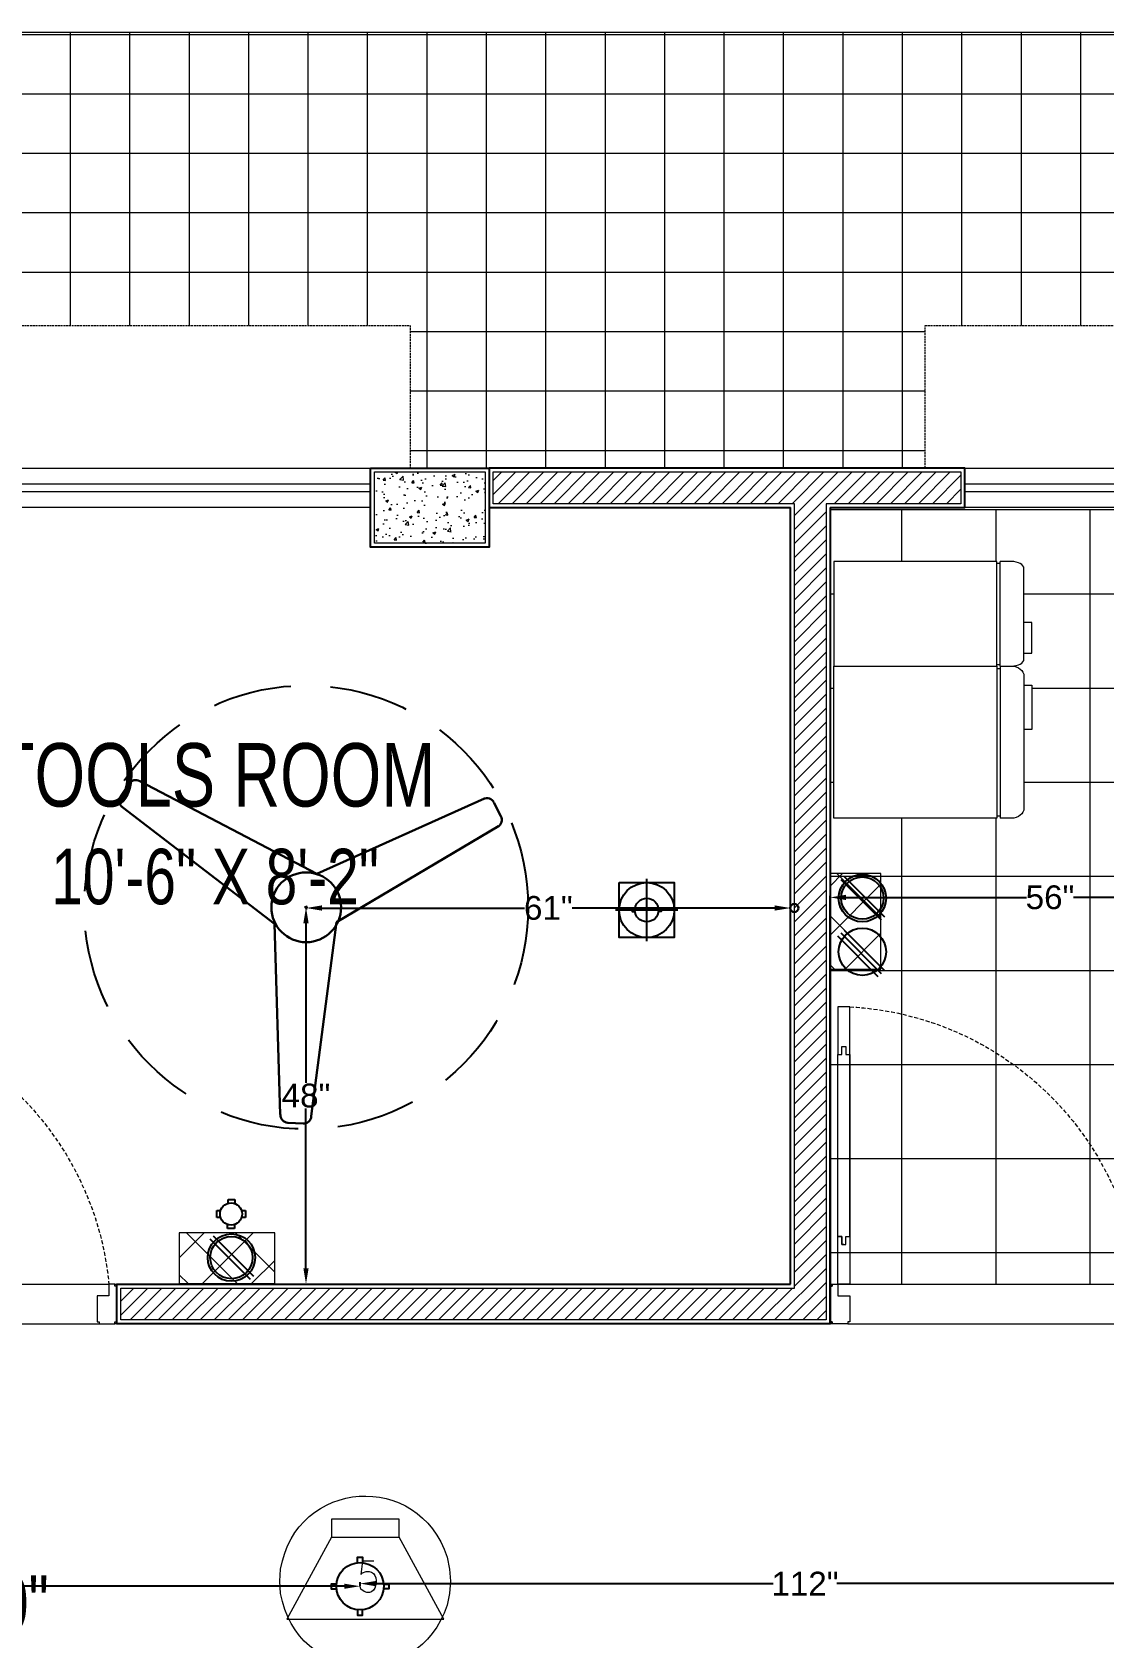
# Model space of a CAD drawing. Header units: inches. Extents: x 112 to 4169, y -2569 to 841.
# Drawn here: x 607.2 to 742.4, y -2204.9 to -2002.3 of the extents above; entities that cross this region are included whole.
import ezdxf

# ---------------------------------------------------------------- set-up
doc = ezdxf.new("R2010")
doc.units = ezdxf.units.IN
doc.header["$MEASUREMENT"] = 0
doc.linetypes.add('DASH', pattern=[0.35, 0.25, -0.1])
doc.linetypes.add('DASHED', pattern=[0.75, 0.5, -0.25])
doc.layers.get('Defpoints').update_dxf_attribs({"lineweight": 0})
for name, color, linetype, lineweight in [('COLUMN', 1, 'Continuous', 25), ('DOOR', 115, 'Continuous', 15), ('E-CF-Ceiling-Fan', 42, 'Continuous', 30), ('FLOOR TILE', 40, 'Continuous', 15), ('Glass', 5, 'Continuous', 9), ('HACTH', 8, 'Continuous', 9), ('I-WC----EXST', 7, 'Continuous', 15), ('Plaster Line', 254, 'Continuous', 15), ('railing', 232, 'Continuous', 15), ('Sunshed', 5, 'Continuous', 15), ('Switchboard', 30, 'Continuous', 13), ('Text', 252, 'Continuous', 15), ('WINDOW', 140, 'Continuous', 9)]:
    doc.layers.add(name, color=color, linetype=linetype, lineweight=lineweight)
for name, color, linetype in [('Lights', 7, 'Continuous'), ('Sockets', 7, 'Continuous'), ('wall 05', 253, 'Continuous')]:
    doc.layers.add(name, color=color, linetype=linetype)
doc.styles.get("Standard").update_dxf_attribs({"font": 'arial.ttf'})
doc.styles.add('Swiss721', font='swisscl.ttf')
doc.dimstyles.get("Standard").update_dxf_attribs({"dimtxt": 3, "dimasz": 2, "dimexe": 0.18, "dimexo": 0.0625, "dimgap": 0.09, "dimtad": 0, "dimtih": 1, "dimtoh": 1, "dimdec": 0, "dimzin": 0, "dimdsep": 46, "dimtxsty": 'Standard', "dimcen": 0.09, "dimclrd": 5, "dimadec": 0, "dimazin": 0, "dimtfac": 1, "dimtdec": 0, "dimtofl": 0, "dimtmove": 0, "dimatfit": 3, "dimfxl": 1, "dimtolj": 1, "dimtzin": 0, "dimarcsym": 0})

# ---------------------------------------------------------------- blocks, each defined once
blk = doc.blocks.new('XREF-GROUND-A1$0$Refrigrator-P-02')
for p, q in [((600, 0), (0, 0)), ((0, 0), (0, -515)), ((600, -515), (600, 0)), ((0, -515), (600, -515)), ((0, -525), (600, -525)), ((0, -525), (0, -560)), ((10, -515), (10, -525)), ((590, -515), (590, -525)), ((600, -560), (600, -525)), ((40, -600), (560, -600)), ((75, -600), (75, -625)), ((250, -625), (250, -600)), ((75, -625), (200, -625)), ((200, -625), (250, -625))]:
    blk.add_line(p, q)
for centre, start, end in [((40, -560), 180, 270), ((560, -560), 270, 0)]:
    blk.add_arc(centre, 40, start, end)
blk = doc.blocks.new('C10X15')
at = {"layer": 'HACTH'}
h = blk.add_hatch(dxfattribs=at)
h.set_pattern_fill('AR-CONC', color=256, scale=0.5, style=0)
h.set_pattern_definition([(50, (0, 0), (3.58630091, -0.31376067), [0.375, -4.125]), (355, (0, 0), (-0.69375667, 3.76096067), [0.3, -3.3]), (100.4514, (0.299, -0.026), (2.89254691, 3.44719771), [0.31870095, -3.50571056]), (46.1842, (0, 1), (5.33620524, -0.82759507), [0.5625, -6.1875]), (96.6356, (0.4447, 0.931), (4.67331353, 4.87058935), [0.47805144, -5.258565]), (351.1842, (0, 1), (4.67330973, 4.870593), [0.45, -4.95]), (21, (0.5, 0.75), (2.98453526, -2.01309445), [0.375, -4.125]), (326, (0.5, 0.75), (1.21657666, 3.62575023), [0.3, -3.3]), (71.4514, (0.7487, 0.5822), (4.20111314, 1.61265248), [0.31870095, -3.50571056]), (37.5, (0, 0), (0.060799277, 1.66446927), [0, -3.26, 0, -3.35, 0, -3.3125]), (7.5, (0, 0), (1.315347687, 1.97205856), [0, -1.91, 0, -3.185, 0, -1.2625]), (327.5, (-1.115, 0), (2.66911218, -0.112774359), [0, -1.25, 0, -3.9, 0, -5.175]), (317.5, (-1.615, 0), (2.915930847, 0.50052491), [0, -1.625, 0, -2.59, 0, -3.675])])
h.paths.add_polyline_path([(88231.5, -6817.5), (88231.5, -6808.5), (88217.5, -6808.5), (88217.5, -6817.5)])
at = {"layer": 'COLUMN'}
blk.add_lwpolyline([(88217, -6808), (88232, -6808), (88232, -6818), (88217, -6818)], close=True, dxfattribs=at)
at = {"layer": 'Plaster Line'}
blk.add_lwpolyline([(88217.5, -6808.5), (88231.5, -6808.5), (88231.5, -6817.5), (88217.5, -6817.5)], close=True, dxfattribs=at)
blk = doc.blocks.new('A$C5AAA0143')
at = {"layer": 'Defpoints'}
for points in [[(-39.75, 5), (-40, 5), (-40, 4.75), (-39.75, 4.75)], [(0, 5), (-0.25, 5), (-0.25, 4.75), (0, 4.75)], [(-39.75, 0.25), (-40, 0.25), (-40, 0), (-39.75, 0)], [(0, 0.25), (-0.25, 0.25), (-0.25, 0), (0, 0)]]:
    blk.add_lwpolyline(points, close=True, dxfattribs=at)
at = {"layer": 'DOOR'}
for points in [[(-1.75, 10), (-2, 10), (-2, 11), (-2.5, 11), (-2.5, 5), (-1, 5), (-1, 11), (-1.5, 11), (-1.5, 10), (-1.75, 10), (-1.5, 10), (-1.5, 11), (-1, 11), (-1, 33.99), (-1.5, 33.99), (-1.5, 34.99), (-2, 34.99), (-2, 33.99), (-2.5, 33.99), (-2.5, 11), (-2.5, 39.99), (-1, 39.99), (-1, 33.99)], [(-39, 5), (-39, 3.5), (-37.5, 3.5), (-37.5, 0.25), (-37.75, 0.25), (-37.75, 0), (-39.75, 0), (-39.75, 0.25), (-40, 0.25), (-40, 4.75), (-39.75, 4.75), (-39.75, 5), (-39, 5)], [(-1, 5), (-1, 3.5), (-2.5, 3.5), (-2.5, 0.25), (-2.25, 0.25), (-2.25, 0), (-0.25, 0), (-0.25, 0.25), (0, 0.25), (0, 4.75), (-0.25, 4.75), (-0.25, 5), (-1, 5)]]:
    blk.add_lwpolyline(points, dxfattribs=at)
at = {"layer": 'DOOR', "linetype": 'DASHED', "lineweight": 0}
blk.add_arc((-0.49, 1.36), 38.68, 92.9729, 174.603, dxfattribs=at)
at = {"layer": 'HACTH', "lineweight": 0, "ltscale": 10}
for p, q in [((-1.5, 5), (-39, 5)), ((-2.25, 0), (-37.75, 0))]:
    blk.add_line(p, q, dxfattribs=at)
blk = doc.blocks.new('CF')
for p, q in [((-23.84, 14.22), (-22.76, 15.89)), ((1.35, 4.29), (-21.39, 16.19)), ((-4.07, -2.11), (-23.55, 12.84)), ((1.35, 4.29), (22.9, 13.97)), ((24.1, 13.48), (25.01, 11.71)), ((3.87, -1.9), (24.71, 10.43)), ((3.87, -1.9), (0.65, -26.82)), ((-4.07, -2.11), (-3.33, -26.62)), ((-0.39, -27.76), (-2.38, -27.66))]:
    blk.add_line(p, q)
for radius in [4.48, 0.0888]:
    blk.add_circle((0, 0), radius)
for centre, radius, start, end in [((-21.93, 15.35), 0.996, 57.1351, 147.1351), ((-23.01, 13.68), 0.996, 147.1351, 237.1351), ((23.21, 13.03), 0.996, 27.1351, 117.1351), ((24.09, 11.25), 1.03, 299.2548, 26.4357), ((-2.33, -26.67), 0.996, 177.1351, 267.1351), ((-0.34, -26.77), 0.996, 267.1351, 357.1351)]:
    blk.add_arc(centre, radius, start, end)
blk = doc.blocks.new('*D285')
at = {"color": 0, "lineweight": -2, "transparency": 16777216}
for p, q in [((641.68, -2112.74), (641.54, -2112.74)), ((617.91, -2160.29), (641.9, -2160.29))]:
    blk.add_line(p, q, dxfattribs=at)
at = {"color": 5, "lineweight": -2, "transparency": 16777216}
for p, q in [((641.72, -2114.74), (641.72, -2134.89)), ((641.72, -2158.29), (641.72, -2138.14))]:
    blk.add_line(p, q, dxfattribs=at)
at = {"color": 5, "transparency": 16777216}
for points in [[(641.39, -2114.74), (642.05, -2114.74), (641.72, -2112.74)], [(641.39, -2158.29), (642.05, -2158.29), (641.72, -2160.29)]]:
    blk.add_solid(points, dxfattribs=at)
at = {"layer": 'Defpoints', "color": 0, "transparency": 16777216}
for p in [(641.75, -2112.74), (617.85, -2160.29), (641.72, -2160.29)]:
    blk.add_point(p, dxfattribs=at)
at = {"color": 0, "transparency": 16777216, "insert": (641.72, -2136.51), "char_height": 3, "attachment_point": 5}
blk.add_mtext('\\A1;48"', dxfattribs=at)
blk = doc.blocks.new('*D286')
at = {"color": 0, "lineweight": -2, "transparency": 16777216}
for p, q in [((641.75, -2112.8), (641.75, -2113.01)), ((702.85, -2160.23), (702.85, -2112.65))]:
    blk.add_line(p, q, dxfattribs=at)
at = {"color": 5, "lineweight": -2, "transparency": 16777216}
for p, q in [((643.75, -2112.83), (669.31, -2112.83)), ((700.85, -2112.83), (675.29, -2112.83))]:
    blk.add_line(p, q, dxfattribs=at)
at = {"color": 5, "transparency": 16777216}
for points in [[(643.75, -2112.49), (643.75, -2113.16), (641.75, -2112.83)], [(700.85, -2112.49), (700.85, -2113.16), (702.85, -2112.83)]]:
    blk.add_solid(points, dxfattribs=at)
at = {"layer": 'Defpoints', "color": 0, "transparency": 16777216}
for p in [(641.75, -2112.74), (702.85, -2112.83), (702.85, -2160.29)]:
    blk.add_point(p, dxfattribs=at)
at = {"color": 0, "transparency": 16777216, "insert": (672.3, -2112.83), "char_height": 3, "attachment_point": 5}
blk.add_mtext('\\A1;61"', dxfattribs=at)
blk = doc.blocks.new('*D340')
at = {"color": 0, "lineweight": -2, "transparency": 16777216}
for p, q in [((472.07, -2198.36), (472.07, -2198.24)), ((648.54, -2198.36), (648.54, -2198.24))]:
    blk.add_line(p, q, dxfattribs=at)
at = {"color": 5, "lineweight": -2, "transparency": 16777216}
for p, q in [((474.07, -2198.42), (556.3, -2198.42)), ((646.54, -2198.42), (564.31, -2198.42))]:
    blk.add_line(p, q, dxfattribs=at)
at = {"color": 5, "transparency": 16777216}
for points in [[(474.07, -2198.09), (474.07, -2198.75), (472.07, -2198.42)], [(646.54, -2198.09), (646.54, -2198.75), (648.54, -2198.42)]]:
    blk.add_solid(points, dxfattribs=at)
at = {"layer": 'Defpoints', "color": 0, "transparency": 16777216}
for p in [(472.07, -2198.42), (648.54, -2198.42), (648.54, -2198.42)]:
    blk.add_point(p, dxfattribs=at)
at = {"color": 0, "transparency": 16777216, "insert": (560.3, -2198.42), "char_height": 3, "attachment_point": 5}
blk.add_mtext('\\A1;176"', dxfattribs=at)
blk = doc.blocks.new('*D341')
at = {"color": 0, "lineweight": -2, "transparency": 16777216}
for p, q in [((760.85, -2165.35), (760.85, -2198.27)), ((648.54, -2198.18), (648.54, -2197.91))]:
    blk.add_line(p, q, dxfattribs=at)
at = {"color": 5, "lineweight": -2, "transparency": 16777216}
for p, q in [((650.54, -2198.09), (700.69, -2198.09)), ((758.85, -2198.09), (708.7, -2198.09))]:
    blk.add_line(p, q, dxfattribs=at)
at = {"color": 5, "transparency": 16777216}
for points in [[(650.54, -2197.75), (650.54, -2198.42), (648.54, -2198.09)], [(758.85, -2197.75), (758.85, -2198.42), (760.85, -2198.09)]]:
    blk.add_solid(points, dxfattribs=at)
at = {"layer": 'Defpoints', "color": 0, "transparency": 16777216}
for p in [(760.85, -2165.29), (648.54, -2198.24), (760.85, -2198.09)]:
    blk.add_point(p, dxfattribs=at)
at = {"color": 0, "transparency": 16777216, "insert": (704.69, -2198.09), "char_height": 3, "attachment_point": 5}
blk.add_mtext('\\A1;112"', dxfattribs=at)
blk = doc.blocks.new('*D356')
at = {"color": 0, "lineweight": -2, "transparency": 16777216}
for p, q in [((707.85, -2165.23), (707.85, -2111.31)), ((763.38, -2111.5), (763.38, -2111.67))]:
    blk.add_line(p, q, dxfattribs=at)
at = {"color": 5, "lineweight": -2, "transparency": 16777216}
for p, q in [((709.85, -2111.49), (732.63, -2111.49)), ((761.38, -2111.49), (738.59, -2111.49))]:
    blk.add_line(p, q, dxfattribs=at)
at = {"color": 5, "transparency": 16777216}
for points in [[(709.85, -2111.16), (709.85, -2111.82), (707.85, -2111.49)], [(761.38, -2111.16), (761.38, -2111.82), (763.38, -2111.49)]]:
    blk.add_solid(points, dxfattribs=at)
at = {"layer": 'Defpoints', "color": 0, "transparency": 16777216}
for p in [(707.85, -2111.49), (763.38, -2111.44), (707.85, -2165.29)]:
    blk.add_point(p, dxfattribs=at)
at = {"color": 0, "transparency": 16777216, "insert": (735.61, -2111.49), "char_height": 3, "attachment_point": 5}
blk.add_mtext('\\A1;56"', dxfattribs=at)

msp = doc.modelspace()

# ---------------------------------------------------------------- hatches: boundary and pattern name
at = {"layer": 'FLOOR TILE'}
h = msp.add_hatch(dxfattribs=at)
h.set_pattern_fill('ANSI37', color=256, scale=95, angle=45, style=0)
h.set_pattern_definition([(90, (-140512.456, -173797.579), (-11.875, 3e-15), []), (180, (-140512.456, -173797.579), (-3e-15, -11.875), [])])
edge = h.paths.add_edge_path()
edge.add_line((732.32, -2092.93), (732.32, -2100.22))
edge.add_ellipse((730.72, -2100.22), major_axis=(1.6, 0), ratio=0.8, start_angle=270, end_angle=360, ccw=False)
edge.add_line((730.72, -2101.5), (729.32, -2101.5))
edge.add_line((729.32, -2101.5), (729.32, -2101.18))
edge.add_line((729.32, -2101.18), (728.92, -2101.18))
edge.add_line((728.92, -2101.18), (728.92, -2101.5))
edge.add_line((728.92, -2101.5), (708.32, -2101.5))
edge.add_line((708.32, -2101.5), (708.32, -2092.93))
edge.add_line((708.32, -2092.93), (707.85, -2092.93))
edge.add_line((707.85, -2092.93), (707.85, -2160.29))
edge.add_line((707.85, -2160.29), (800.29, -2160.29))
edge.add_line((800.29, -2160.29), (800.29, -2138.3))
edge.add_line((800.29, -2138.3), (799.85, -2138.3))
edge.add_line((799.85, -2138.3), (799.85, -2110.3))
edge.add_line((799.85, -2110.3), (800.29, -2110.3))
edge.add_line((800.29, -2110.3), (800.29, -2092.93))
edge.add_line((800.29, -2092.93), (732.32, -2092.93))
edge = h.paths.add_edge_path()
edge.add_line((800.29, -2092.93), (800.29, -2086.59))
edge.add_line((800.29, -2086.59), (765.05, -2086.59))
edge.add_line((765.05, -2086.59), (765.05, -2062.59))
edge.add_line((765.05, -2062.59), (707.85, -2062.59))
edge.add_line((707.85, -2062.59), (707.85, -2092.93))
edge.add_line((707.85, -2092.93), (708.32, -2092.93))
edge.add_line((708.32, -2092.93), (708.32, -2082.3))
edge.add_line((708.32, -2082.3), (708.32, -2069.1))
edge.add_line((708.32, -2069.1), (728.92, -2069.1))
edge.add_line((728.92, -2069.1), (728.92, -2069.32))
edge.add_line((728.92, -2069.32), (729.32, -2069.32))
edge.add_line((729.32, -2069.32), (729.32, -2069.1))
edge.add_line((729.32, -2069.1), (730.72, -2069.1))
edge.add_ellipse((730.72, -2069.98), major_axis=(-1.6, 0), ratio=0.55, start_angle=180, end_angle=270, ccw=False)
edge.add_line((732.32, -2069.98), (732.32, -2076.8))
edge.add_line((732.32, -2076.8), (733.32, -2076.8))
edge.add_line((733.32, -2076.8), (733.32, -2077.9))
edge.add_line((733.32, -2077.9), (733.32, -2080.65))
edge.add_line((733.32, -2080.65), (732.32, -2080.65))
edge.add_line((732.32, -2080.65), (732.32, -2081.42))
edge.add_ellipse((730.72, -2081.42), major_axis=(1.6, 0), ratio=0.55, start_angle=270.0003, end_angle=360, ccw=False)
edge.add_ellipse((730.72, -2083.58), major_axis=(-1.6, 0), ratio=0.8, start_angle=180, end_angle=269.9997, ccw=False)
edge.add_line((732.32, -2083.58), (732.32, -2084.7))
edge.add_line((732.32, -2084.7), (733.32, -2084.7))
edge.add_line((733.32, -2084.7), (733.32, -2088.7))
edge.add_line((733.32, -2088.7), (733.32, -2090.3))
edge.add_line((733.32, -2090.3), (732.32, -2090.3))
edge.add_line((732.32, -2090.3), (732.32, -2092.93))
edge.add_line((732.32, -2092.93), (800.29, -2092.93))
at = {"layer": 'HACTH', "ltscale": 10}
h = msp.add_hatch(dxfattribs=at)
h.set_pattern_fill('ANSI37', color=256, scale=60, angle=45, style=0)
h.set_pattern_definition([(90, (-138393.006, -173797.579), (-7.5, 1e-15), []), (180, (-138393.006, -173797.579), (-1e-15, -7.5), [])])
h.paths.add_polyline_path([(885.86, -2002.29), (830.85, -2002.29), (161.85, -2002.29), (161.85, -2057.3), (221.85, -2057.3), (233.85, -2057.3), (340.85, -2057.3), (340.85, -2021.29), (484.85, -2021.29), (484.85, -2057.3), (490.85, -2057.3), (490.85, -2039.3), (560.85, -2039.3), (560.85, -2057.3), (584.85, -2057.3), (584.85, -2039.3), (654.85, -2039.3), (654.85, -2057.3), (664.85, -2057.3), (719.85, -2057.3), (719.85, -2039.3), (789.85, -2039.3), (789.85, -2057.3), (818.85, -2057.3), (830.85, -2057.3), (830.85, -2069.3), (830.85, -2076.3), (848.85, -2076.3), (848.85, -2146.3), (830.85, -2146.3), (830.85, -2172.3), (848.85, -2172.3), (848.85, -2237.3), (866.86, -2237.3), (866.86, -2337.3), (830.85, -2337.3), (830.85, -2351.3), (830.85, -2411.3), (885.86, -2411.3)])
h.paths.add_polyline_path([(221.85, -2076.29), (221.85, -2069.3), (221.85, -2062.3), (161.85, -2062.3), (161.85, -2261.3), (221.85, -2261.3), (221.85, -2231.29), (203.85, -2231.29), (185.84, -2231.29), (185.84, -2129.29), (221.85, -2129.29)], flags=17)
at = {"layer": 'HACTH'}
h = msp.add_hatch(dxfattribs=at)
h.set_pattern_fill('ANSI31', color=256, scale=10, style=0)
h.set_pattern_definition([(45, (-121872.499, -173770.7034), (-0.8838834765, 0.8838834765), [])])
h.paths.add_polyline_path([(665.35, -2057.8), (665.35, -2061.8), (703.35, -2061.8), (703.35, -2160.79), (618.35, -2160.79), (618.35, -2164.79), (702.35, -2164.79), (707.35, -2164.79), (707.35, -2061.8), (724.35, -2061.8), (724.35, -2057.8)])
at = {"layer": 'Switchboard'}
h = msp.add_hatch(dxfattribs=at)
h.set_pattern_fill('ANSI37', color=256, scale=35, angle=270)
h.set_pattern_definition([(315, (272.871, -1845.8845), (3.093592, 3.093592), []), (45, (272.871, -1845.8845), (-3.093592, 3.093592), [])])
h.paths.add_polyline_path([(707.85, -2120.54), (714.26, -2120.54), (714.26, -2108.48), (707.85, -2108.48)])
h = msp.add_hatch(dxfattribs=at)
h.set_pattern_fill('ANSI37', color=256, scale=35)
h.set_pattern_definition([(45, (250.324, -2606.6204), (-3.093592, 3.093592), []), (135, (250.324, -2606.6204), (-3.093592, -3.093592), [])])
h.paths.add_polyline_path([(625.72, -2153.83), (625.72, -2160.23), (637.78, -2160.23), (637.78, -2153.83)])

# ---------------------------------------------------------------- linework, layer by layer
for p, q in [((631.88, -2150.1), (631.88, -2149.6)), ((631.88, -2149.6), (632.75, -2149.6)), ((632.75, -2149.6), (632.75, -2150.12)), ((630.45, -2151.88), (630.45, -2151)), ((630.45, -2151), (630.94, -2151)), ((630.94, -2151.88), (630.45, -2151.88)), ((633.6, -2151), (634.1, -2151)), ((634.1, -2151.88), (633.6, -2151.88)), ((634.1, -2151), (634.1, -2151.88)), ((631.83, -2153.26), (631.83, -2152.77)), ((632.71, -2153.26), (631.83, -2153.26)), ((632.71, -2152.77), (632.71, -2153.26))]:
    msp.add_line(p, q)
for points in [[(683.23, -2112.95), (682.89, -2112.96), (682.9, -2113.25), (683.24, -2113.25)], [(686.21, -2112.95), (686.54, -2112.96), (686.54, -2113.25), (686.2, -2113.25)], [(648.24, -2195.45), (648.24, -2194.77), (648.83, -2194.77), (648.83, -2195.45)], [(645.56, -2198.15), (644.89, -2198.16), (644.89, -2198.75), (645.57, -2198.75)], [(651.51, -2198.15), (652.19, -2198.16), (652.18, -2198.75), (651.5, -2198.75)], [(648.24, -2201.39), (648.24, -2202.07), (648.83, -2202.07), (648.83, -2201.39)]]:
    msp.add_lwpolyline(points)
at = {"lineweight": 15}
for points in [[(644.94, -2189.96), (644.94, -2192.24), (639.3, -2202.56), (659.1, -2202.56)], [(653.46, -2189.96), (644.94, -2189.96)], [(644.94, -2192.24), (653.46, -2192.24), (653.46, -2189.96)], [(659.1, -2202.56), (653.46, -2192.24)]]:
    msp.add_lwpolyline(points, dxfattribs=at)
at = {"linetype": 'DASHED', "ltscale": 20}
msp.add_circle((641.75, -2112.74), 28, dxfattribs=at)
for centre, radius in [((684.72, -2113.09), 1.49), ((632.27, -2151.44), 1.4), ((648.54, -2198.42), 2.99)]:
    msp.add_circle(centre, radius)
at = {"lineweight": 30}
msp.add_circle((703.35, -2112.83), 0.527, dxfattribs=at)
at = {"lineweight": 15}
for points, knots in [([(659.94, -2197.76), (659.94, -2197.76), (659.82, -2196.26), (659.82, -2196.26), (659.82, -2196.26), (659.52, -2194.76), (659.52, -2194.76), (655.98, -2183.71), (640.47, -2184.78), (638.52, -2196.26), (638.52, -2196.26), (638.4, -2197.76), (638.4, -2197.76), (638.4, -2197.76), (638.52, -2199.32), (638.52, -2199.32), (640.56, -2210.79), (655.9, -2211.82), (659.52, -2200.82), (659.52, -2200.82), (659.82, -2199.32), (659.82, -2199.32), (659.82, -2199.32), (659.94, -2197.76), (659.94, -2197.76)], [0, 0, 0, 0, 1, 1, 1, 2, 2, 2, 3, 3, 3, 4, 4, 4, 5, 5, 5, 6, 6, 6, 7, 7, 7, 8, 8, 8, 8]), ([(650.28, -2195.24), (650.28, -2195.24), (648.84, -2195.24), (648.84, -2195.24), (648.84, -2195.24), (648.66, -2196.92), (648.66, -2196.92), (648.66, -2196.92), (648.84, -2196.74), (648.84, -2196.74), (651.49, -2195.46), (650.88, -2200.76), (648.66, -2198.78), (648.66, -2198.78), (648.54, -2198.42), (648.54, -2198.42)], [0, 0, 0, 0, 1, 1, 1, 2, 2, 2, 3, 3, 3, 4, 4, 4, 5, 5, 5, 5])]:
    msp.add_open_spline(points, degree=3, knots=knots, dxfattribs=at)
at = {"layer": 'FLOOR TILE'}
msp.add_lwpolyline([(707.85, -2160.29), (825.85, -2160.29), (825.85, -2069.3), (818.85, -2069.3), (818.85, -2062.59), (707.85, -2062.59)], close=True, dxfattribs=at)
at = {"layer": 'Glass', "ltscale": 10}
for points in [[(649.85, -2059.3), (649.85, -2060.3), (589.85, -2060.3), (589.85, -2059.3)], [(784.85, -2059.3), (784.85, -2060.3), (724.85, -2060.3), (724.85, -2059.3)]]:
    msp.add_lwpolyline(points, close=True, dxfattribs=at)
at = {"layer": 'Lights', "color": 40}
for p, q in [((684.72, -2117.03), (684.72, -2109.15)), ((688.66, -2113.09), (680.78, -2113.09))]:
    msp.add_line(p, q, dxfattribs=at)
at = {"layer": 'Lights'}
msp.add_lwpolyline([(681.24, -2109.61), (688.2, -2109.61), (688.2, -2116.56), (681.24, -2116.56)], close=True, dxfattribs=at)
msp.add_circle((684.72, -2113.09), 3.48, dxfattribs=at)
at = {"layer": 'Plaster Line'}
for points in [[(703.35, -2160.79), (703.35, -2061.8), (665.35, -2061.8), (665.35, -2057.8), (724.35, -2057.8), (724.35, -2061.8), (707.35, -2061.8), (707.35, -2164.79), (702.35, -2164.79)], [(702.35, -2164.79), (618.35, -2164.79), (618.35, -2160.79), (703.35, -2160.79)]]:
    msp.add_lwpolyline(points, dxfattribs=at)
at = {"layer": 'railing', "ltscale": 20}
msp.add_lwpolyline([(361.85, -2002.29), (161.85, -2002.29), (161.85, -2057.3), (161.85, -2002.29), (830.85, -2002.29), (885.86, -2002.29), (885.86, -2411.3), (830.35, -2411.3)], dxfattribs=at)
at = {"layer": 'Sockets', "color": 3}
for p, q in [((709.21, -2109.21), (714.31, -2114.31)), ((709.62, -2108.84), (714.72, -2113.94)), ((629.59, -2154.57), (634.69, -2159.67)), ((630.01, -2154.2), (635.11, -2159.3))]:
    msp.add_line(p, q, dxfattribs=at)
at = {"layer": 'Sockets', "color": 5}
for p, q in [((709.62, -2115.61), (714.72, -2120.71)), ((708.8, -2116.35), (713.9, -2121.45)), ((709.21, -2115.98), (714.31, -2121.08))]:
    msp.add_line(p, q, dxfattribs=at)
at = {"layer": 'Sockets', "color": 3}
for centre, radius in [((711.93, -2111.58), 2.99), ((711.93, -2111.58), 2.67), ((632.31, -2156.94), 2.99), ((632.31, -2156.94), 2.67)]:
    msp.add_circle(centre, radius, dxfattribs=at)
at = {"layer": 'Sockets', "color": 5}
msp.add_circle((711.93, -2118.35), 2.99, dxfattribs=at)
at = {"layer": 'Sunshed', "linetype": 'DASH'}
for points in [[(584.85, -2057.3), (584.85, -2039.3), (654.85, -2039.3), (654.85, -2057.3)], [(719.85, -2057.3), (719.85, -2039.3), (789.85, -2039.3), (789.85, -2057.3)]]:
    msp.add_lwpolyline(points, dxfattribs=at)
at = {"layer": 'Switchboard'}
for points in [[(707.85, -2108.48), (707.85, -2120.54), (714.26, -2120.54), (714.26, -2108.48)], [(637.78, -2153.83), (625.72, -2153.83), (625.72, -2160.23), (637.78, -2160.23)]]:
    msp.add_lwpolyline(points, close=True, dxfattribs=at)
at = {"layer": 'wall 05'}
for points in [[(707.85, -2062.3), (724.85, -2062.3), (724.85, -2057.3), (664.85, -2057.3), (664.85, -2062.3), (702.85, -2062.3)], [(707.85, -2062.3), (707.85, -2165.29), (702.85, -2165.29), (702.85, -2165.26)], [(702.85, -2160.29), (702.85, -2062.3)], [(702.85, -2165.29), (617.85, -2165.29), (617.85, -2160.29), (702.85, -2160.29)]]:
    msp.add_lwpolyline(points, dxfattribs=at)
at = {"layer": 'WINDOW', "ltscale": 10}
for points in [[(649.85, -2057.3), (649.85, -2062.3), (589.85, -2062.3), (589.85, -2057.3)], [(784.85, -2057.3), (784.85, -2062.3), (724.85, -2062.3), (724.85, -2057.3)]]:
    msp.add_lwpolyline(points, close=True, dxfattribs=at)

# ---------------------------------------------------------------- block references
at = {"layer": 'E-CF-Ceiling-Fan', "lineweight": 0, "xscale": 0.9826591356573481, "yscale": 0.9826591356573481, "zscale": 0.9826591356486393}
msp.add_blockref('CF', (641.75, -2112.74), dxfattribs=at)
at = {"layer": 'HACTH'}
msp.add_blockref('C10X15', (-87567.15, 4750.7), dxfattribs=at)
at = {"layer": 'HACTH', "xscale": -1}
for p in [(577.85, -2165.29), (707.85, -2165.29)]:
    msp.add_blockref('A$C5AAA0143', p, dxfattribs=at)
at = {"layer": 'I-WC----EXST', "yscale": 0.03999999997904524, "zscale": 0.03999999997904524, "rotation": 90}
for xscale in [0.02199999999720603, -0.03199999997741543]:
    msp.add_blockref('XREF-GROUND-A1$0$Refrigrator-P-02', (708.32, -2082.3), dxfattribs=dict(at, xscale=xscale))

# ---------------------------------------------------------------- texts
at = {"layer": 'Text', "char_height": 8, "attachment_point": 2, "style": 'Swiss721'}
for s, insert, width in [('TOOLS ROOM {\\H0.875x;10\'-6" X 8\'-2"}', (630.25, -2092.02), 62.6303), ('{\\H0.875x;37\'-5" X 8\'-0" }', (588.58, -2197.04), 59.105)]:
    msp.add_mtext(s, dxfattribs=dict(at, insert=insert, width=width))

# ---------------------------------------------------------------- dimensions: what is measured, and where the dimension line sits
for base, p1, p2, picture, middle in [((707.85, -2111.49), (763.38, -2111.44), (707.85, -2165.29), '*D356', (735.61, -2111.49)), ((702.85, -2112.83), (641.75, -2112.74), (702.85, -2160.29), '*D286', (672.3, -2112.83)), ((760.85, -2198.09), (648.54, -2198.24), (760.85, -2165.29), '*D341', (704.69, -2198.09)), ((648.54, -2198.42), (472.07, -2198.42), (648.54, -2198.42), '*D340', (560.3, -2198.42))]:
    dim = msp.add_linear_dim(base=base, p1=p1, p2=p2, dimstyle='Standard', override={"dimpost": '"'})
    dim.commit()
    dim.dimension.update_dxf_attribs({"geometry": picture, "text_midpoint": middle})
dim = msp.add_linear_dim(base=(641.72, -2160.29), p1=(641.75, -2112.74), p2=(617.85, -2160.29), angle=90, dimstyle='Standard', override={"dimpost": '"'})
dim.commit()
dim.dimension.update_dxf_attribs({"geometry": '*D285', "text_midpoint": (641.72, -2136.51)})

doc.saveas('drawing.dxf')
